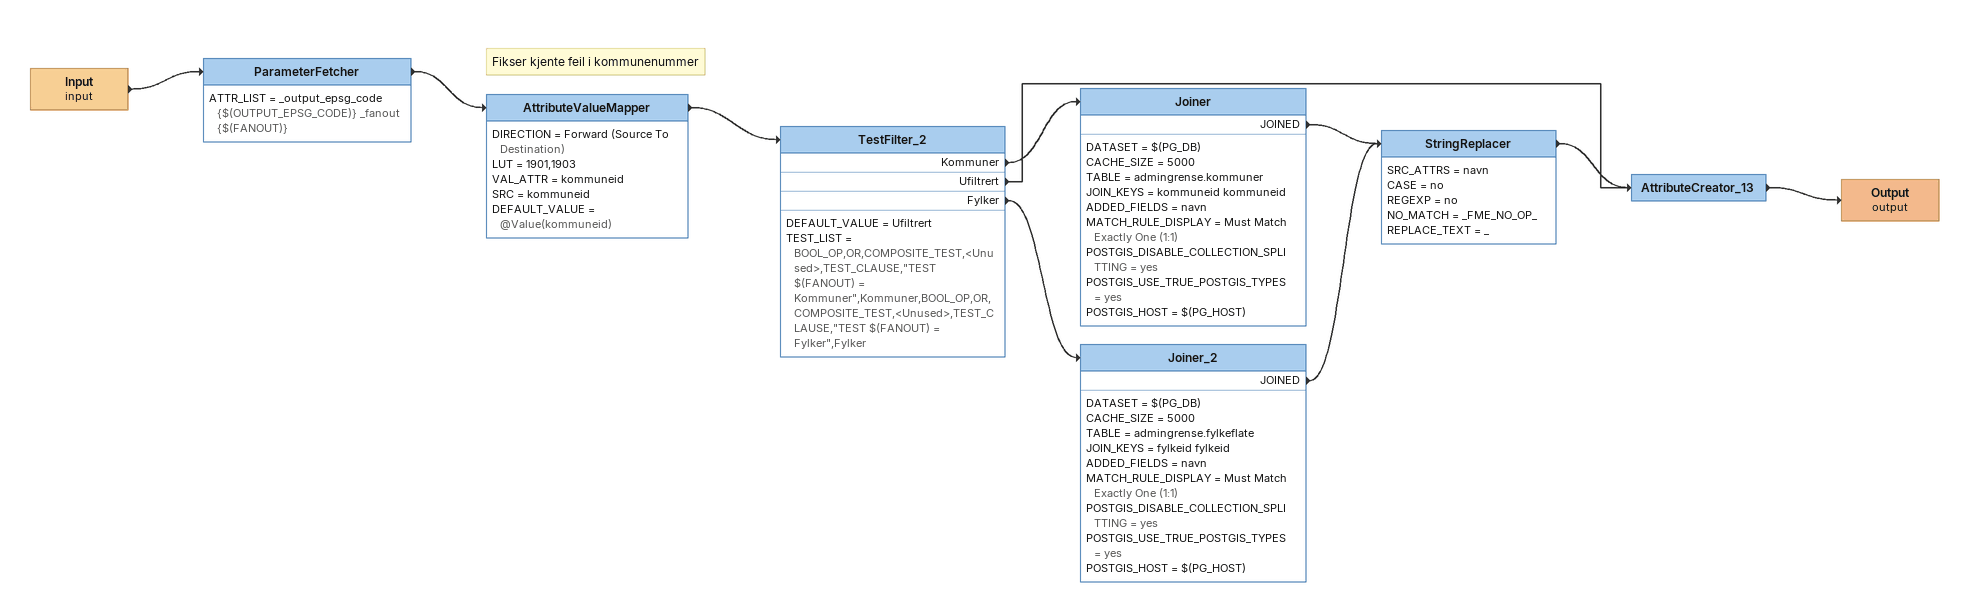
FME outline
Input (input)
    -> ParameterFetcher
ParameterFetcher
    ATTR_LIST = _output_epsg_code {$(OUTPUT_EPSG_CODE)} _fanout {$(FANOUT)}
    -> AttributeValueMapper
Note: Fikser kjente feil i kommunenummer
AttributeValueMapper
    DIRECTION = Forward (Source To Destination)
    LUT = 1901,1903
    VAL_ATTR = kommuneid
    SRC = kommuneid
    DEFAULT_VALUE = @Value(kommuneid)
    -> TestFilter_2
TestFilter_2
    DEFAULT_VALUE = Ufiltrert
    TEST_LIST = BOOL_OP,OR,COMPOSITE_TEST,<Unused>,TEST_CLAUSE,"TEST $(FANOUT) = Kommuner",Kommuner,BOOL_OP,OR,COMPOSITE_TEST,<Unused>,TEST_CLAUSE,"TEST $(FANOUT) = Fylker",Fylker
    Kommuner -> Joiner
    Ufiltrert -> AttributeCreator_13
    Fylker -> Joiner_2
Joiner
    DATASET = $(PG_DB)
    CACHE_SIZE = 5000
    TABLE = admingrense.kommuner
    JOIN_KEYS = kommuneid kommuneid
    ADDED_FIELDS = navn
    MATCH_RULE_DISPLAY = Must Match Exactly One (1:1)
    POSTGIS_DISABLE_COLLECTION_SPLITTING = yes
    POSTGIS_USE_TRUE_POSTGIS_TYPES = yes
    POSTGIS_HOST = $(PG_HOST)
    JOINED -> StringReplacer
Joiner_2
    DATASET = $(PG_DB)
    CACHE_SIZE = 5000
    TABLE = admingrense.fylkeflate
    JOIN_KEYS = fylkeid fylkeid
    ADDED_FIELDS = navn
    MATCH_RULE_DISPLAY = Must Match Exactly One (1:1)
    POSTGIS_DISABLE_COLLECTION_SPLITTING = yes
    POSTGIS_USE_TRUE_POSTGIS_TYPES = yes
    POSTGIS_HOST = $(PG_HOST)
    JOINED -> StringReplacer
StringReplacer
    SRC_ATTRS = navn
    CASE = no
    REGEXP = no
    NO_MATCH = _FME_NO_OP_
    REPLACE_TEXT = _
    -> AttributeCreator_13
AttributeCreator_13
    -> Output (output)
Output (output)
